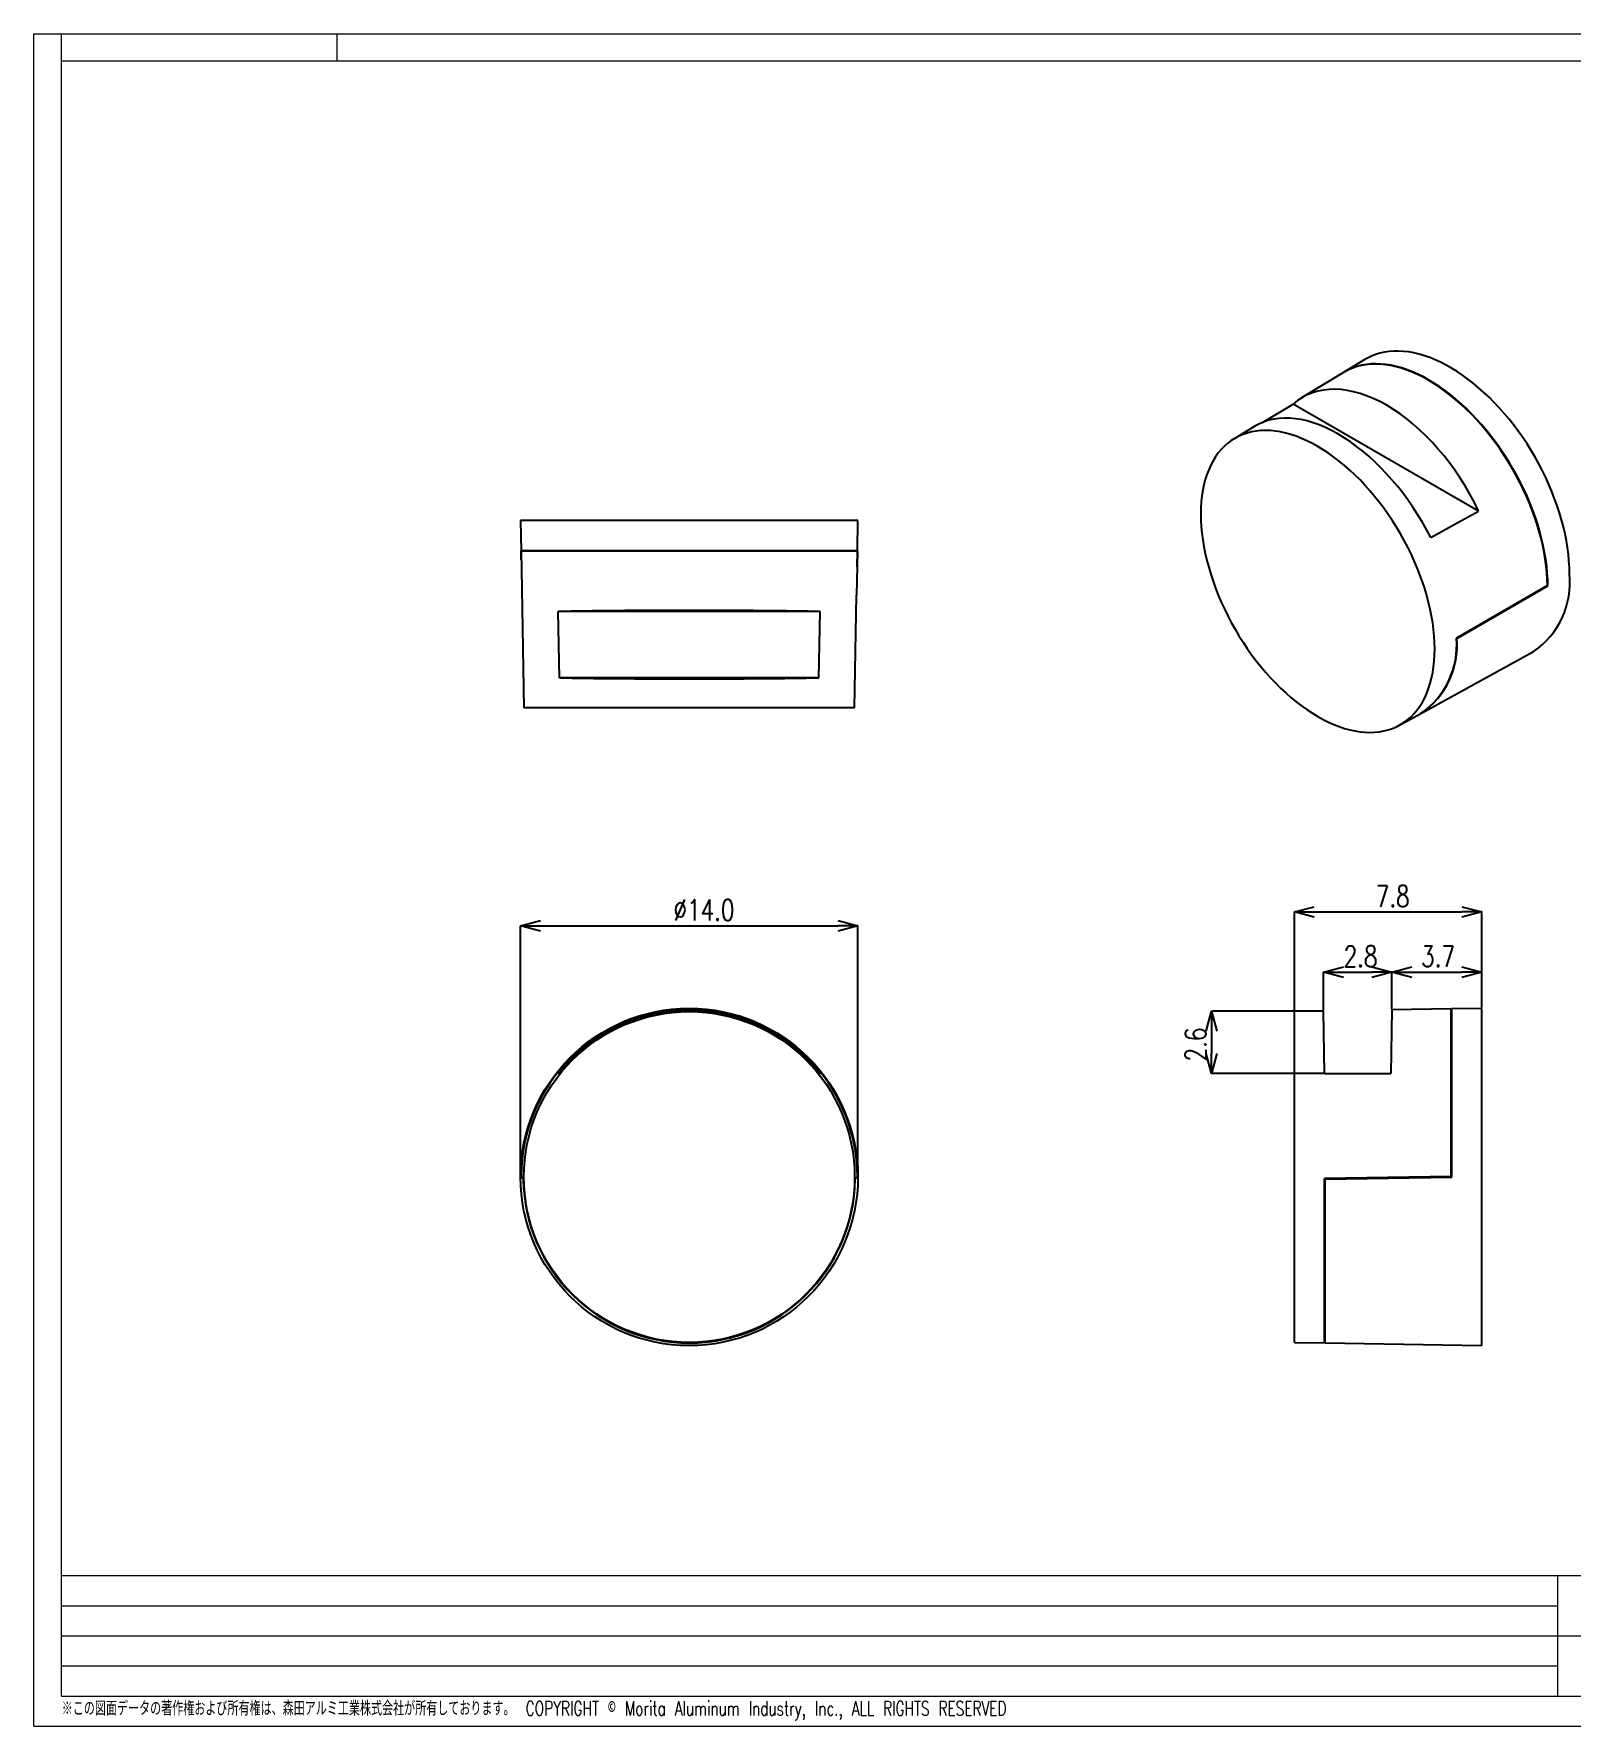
# Model space of a CAD drawing. Header units: millimetres. Extents: x -1 to 4006, y -1 to 3162.
# Drawn here: x 849.1 to 976.7, y 2881.1 to 3021.6 of the extents above; entities that cross this region are included whole.
import ezdxf

# ---------------------------------------------------------------- set-up
doc = ezdxf.new("R2010")
doc.units = ezdxf.units.MM
doc.header["$PDSIZE"] = -1
doc.layers.add('レイヤー_1', color=179, linetype='Continuous')
doc.styles.add('SLDTEXTSTYLE0', font='TXT', dxfattribs={"width": 0.7, "bigfont": 'bigfont'})
doc.styles.add('SLDTEXTSTYLE1', font='TXT', dxfattribs={"width": 0.75, "bigfont": 'bigfont'})
doc.dimstyles.new('SLDDIMSTYLE10', dxfattribs={"dimtxt": 1.75, "dimasz": 1.651, "dimexe": 0, "dimexo": 0.0625, "dimgap": 0.4375, "dimtad": 1, "dimdec": 1, "dimlfac": 0.5, "dimrnd": 1e-09, "dimzin": 12, "dimdsep": 46, "dimtxsty": 'SLDTEXTSTYLE1', "dimblk1": 'OPEN30', "dimblk2": 'OPEN30', "dimsah": 1, "dimcen": 0.09, "dimadec": 0, "dimazin": 3, "dimtfac": 1, "dimtdec": 1, "dimtofl": 0, "dimtmove": 0, "dimatfit": 3, "dimldrblk": 'OPEN30', "dimfxl": 1, "dimfrac": 2, "dimtolj": 1, "dimtzin": 12, "dimarcsym": 0})
doc.dimstyles.new('SLDDIMSTYLE11', dxfattribs={"dimtxt": 1.75, "dimasz": 1.651, "dimexe": 0, "dimexo": 0.0625, "dimgap": 0.4375, "dimtad": 1, "dimdec": 1, "dimlfac": 0.5, "dimrnd": 1e-09, "dimzin": 12, "dimdsep": 46, "dimtxsty": 'SLDTEXTSTYLE1', "dimblk1": 'OPEN30', "dimblk2": 'OPEN30', "dimsah": 1, "dimcen": 0.09, "dimadec": 0, "dimazin": 3, "dimtfac": 1, "dimtdec": 1, "dimtmove": 0, "dimatfit": 0, "dimldrblk": 'OPEN30', "dimfxl": 1, "dimfrac": 2, "dimtolj": 1, "dimtzin": 12, "dimarcsym": 0})
doc.dimstyles.new('SLDDIMSTYLE9', dxfattribs={"dimtxt": 1.75, "dimasz": 1.651, "dimexe": 0, "dimexo": 0.0625, "dimgap": 0.4375, "dimtad": 1, "dimdec": 1, "dimlfac": 0.5, "dimrnd": 1e-09, "dimzin": 4, "dimdsep": 46, "dimtxsty": 'SLDTEXTSTYLE1', "dimblk1": 'OPEN30', "dimblk2": 'OPEN30', "dimsah": 1, "dimcen": 0.09, "dimadec": 0, "dimazin": 1, "dimtfac": 1, "dimtdec": 1, "dimtofl": 0, "dimtmove": 0, "dimatfit": 3, "dimldrblk": 'OPEN30', "dimfxl": 1, "dimfrac": 2, "dimtolj": 1, "dimtzin": 12, "dimarcsym": 0})

# ---------------------------------------------------------------- blocks, each defined once
blk = doc.blocks.new('_Open30')
at = {"color": 0, "linetype": 'ByBlock', "lineweight": -2}
for p, q in [((-1, 0.267949), (0, 0)), ((0, 0), (-1, -0.267949)), ((0, 0), (-1, 0))]:
    blk.add_line(p, q, dxfattribs=at)
blk = doc.blocks.new('*D80')
at = {"layer": 'Defpoints', "color": 0, "ltscale": 0.5}
for p in [(917.48, 2947.52), (889.48, 2926.66), (917.48, 2926.66)]:
    blk.add_point(p, dxfattribs=at)
at = {"layer": 'レイヤー_1', "color": 0, "lineweight": -2, "ltscale": 0.5}
for p, q in [((889.48, 2926.72), (889.48, 2947.52)), ((891.13, 2947.52), (915.82, 2947.52)), ((917.48, 2926.72), (917.48, 2947.52))]:
    blk.add_line(p, q, dxfattribs=at)
at = {"layer": 'レイヤー_1', "color": 0, "lineweight": -2, "ltscale": 0.5, "xscale": 1.650999999999999, "yscale": 1.650999999999999, "zscale": 1.650999999999999, "rotation": 180}
blk.add_blockref('_Open30', (889.48, 2947.52), dxfattribs=at)
at = {"layer": 'レイヤー_1', "color": 0, "lineweight": -2, "ltscale": 0.5, "xscale": 1.650999999999999, "yscale": 1.650999999999999, "zscale": 1.650999999999999}
blk.add_blockref('_Open30', (917.48, 2947.52), dxfattribs=at)
at = {"layer": 'レイヤー_1', "color": 0, "ltscale": 0.5, "insert": (904.7, 2949.71), "char_height": 1.75, "attachment_point": 2, "style": 'SLDTEXTSTYLE1'}
blk.add_mtext('\\A1;%%c14.0', dxfattribs=at)
blk = doc.blocks.new('*D81')
at = {"layer": 'Defpoints', "color": 0, "ltscale": 0.5}
for p in [(969.26, 2948.66), (953.71, 2940.39), (969.26, 2940.66)]:
    blk.add_point(p, dxfattribs=at)
at = {"layer": 'レイヤー_1', "color": 0, "lineweight": -2, "ltscale": 0.5}
for p, q in [((953.71, 2940.45), (953.71, 2948.66)), ((955.36, 2948.66), (967.61, 2948.66)), ((969.26, 2940.72), (969.26, 2948.66))]:
    blk.add_line(p, q, dxfattribs=at)
at = {"layer": 'レイヤー_1', "color": 0, "lineweight": -2, "ltscale": 0.5, "xscale": 1.650999999999999, "yscale": 1.650999999999999, "zscale": 1.650999999999999, "rotation": 180}
blk.add_blockref('_Open30', (953.71, 2948.66), dxfattribs=at)
at = {"layer": 'レイヤー_1', "color": 0, "lineweight": -2, "ltscale": 0.5, "xscale": 1.650999999999999, "yscale": 1.650999999999999, "zscale": 1.650999999999999}
blk.add_blockref('_Open30', (969.26, 2948.66), dxfattribs=at)
at = {"layer": 'レイヤー_1', "color": 0, "ltscale": 0.5, "insert": (961.87, 2950.85), "char_height": 1.75, "attachment_point": 2, "style": 'SLDTEXTSTYLE1'}
blk.add_mtext('\\A1;7.8', dxfattribs=at)
blk = doc.blocks.new('*D82')
at = {"layer": 'Defpoints', "color": 0, "ltscale": 0.5}
for p in [(961.8, 2943.67), (956.12, 2940.43), (961.8, 2940.53)]:
    blk.add_point(p, dxfattribs=at)
at = {"layer": 'レイヤー_1', "color": 0, "lineweight": -2, "ltscale": 0.5}
for p, q in [((956.12, 2940.49), (956.12, 2943.67)), ((957.77, 2943.67), (960.15, 2943.67)), ((961.8, 2940.59), (961.8, 2943.67))]:
    blk.add_line(p, q, dxfattribs=at)
at = {"layer": 'レイヤー_1', "color": 0, "lineweight": -2, "ltscale": 0.5, "xscale": 1.650999999999999, "yscale": 1.650999999999999, "zscale": 1.650999999999999, "rotation": 180}
blk.add_blockref('_Open30', (956.12, 2943.67), dxfattribs=at)
at = {"layer": 'レイヤー_1', "color": 0, "lineweight": -2, "ltscale": 0.5, "xscale": 1.650999999999999, "yscale": 1.650999999999999, "zscale": 1.650999999999999}
blk.add_blockref('_Open30', (961.8, 2943.67), dxfattribs=at)
at = {"layer": 'レイヤー_1', "color": 0, "ltscale": 0.5, "insert": (959.2, 2945.85), "char_height": 1.75, "attachment_point": 2, "style": 'SLDTEXTSTYLE1'}
blk.add_mtext('\\A1;2.8', dxfattribs=at)
blk = doc.blocks.new('*D83')
at = {"layer": 'Defpoints', "color": 0, "ltscale": 0.5}
for p in [(969.26, 2943.67), (961.8, 2940.53), (969.26, 2940.66)]:
    blk.add_point(p, dxfattribs=at)
at = {"layer": 'レイヤー_1', "color": 0, "lineweight": -2, "ltscale": 0.5}
for p, q in [((961.8, 2940.59), (961.8, 2943.67)), ((963.46, 2943.67), (967.61, 2943.67)), ((969.26, 2940.72), (969.26, 2943.67))]:
    blk.add_line(p, q, dxfattribs=at)
at = {"layer": 'レイヤー_1', "color": 0, "lineweight": -2, "ltscale": 0.5, "xscale": 1.650999999999999, "yscale": 1.650999999999999, "zscale": 1.650999999999999, "rotation": 180}
blk.add_blockref('_Open30', (961.8, 2943.67), dxfattribs=at)
at = {"layer": 'レイヤー_1', "color": 0, "lineweight": -2, "ltscale": 0.5, "xscale": 1.650999999999999, "yscale": 1.650999999999999, "zscale": 1.650999999999999}
blk.add_blockref('_Open30', (969.26, 2943.67), dxfattribs=at)
at = {"layer": 'レイヤー_1', "color": 0, "ltscale": 0.5, "insert": (965.63, 2945.85), "char_height": 1.75, "attachment_point": 2, "style": 'SLDTEXTSTYLE1'}
blk.add_mtext('\\A1;3.7', dxfattribs=at)
blk = doc.blocks.new('*D84')
at = {"layer": 'Defpoints', "color": 0, "ltscale": 0.5}
for p in [(956.12, 2940.43), (946.82, 2935.26), (956.21, 2935.26)]:
    blk.add_point(p, dxfattribs=at)
at = {"layer": 'レイヤー_1', "color": 0, "lineweight": -2, "ltscale": 0.5}
for p, q in [((956.06, 2940.43), (946.82, 2940.43)), ((946.82, 2938.78), (946.82, 2936.91)), ((956.15, 2935.26), (946.82, 2935.26))]:
    blk.add_line(p, q, dxfattribs=at)
at = {"layer": 'レイヤー_1', "color": 0, "lineweight": -2, "ltscale": 0.5, "xscale": 1.650999999999999, "yscale": 1.650999999999999, "zscale": 1.650999999999999}
for p, rotation in [((946.82, 2940.43), 90), ((946.82, 2935.26), 270)]:
    blk.add_blockref('_Open30', p, dxfattribs=dict(at, rotation=rotation))
at = {"layer": 'レイヤー_1', "color": 0, "ltscale": 0.5, "insert": (944.64, 2937.66), "char_height": 1.75, "attachment_point": 2, "rotation": 90, "style": 'SLDTEXTSTYLE1'}
blk.add_mtext('\\A1;2.6', dxfattribs=at)

msp = doc.modelspace()

# ---------------------------------------------------------------- linework, layer by layer
at = {"color": 7, "linetype": 'Continuous', "lineweight": 25, "ltscale": 0.5}
for p, q in [((959.55702, 2994.52484), (957.81133, 2993.4667)), ((957.77642, 2993.44554), (954.29829, 2991.33727)), ((951.06589, 2989.29638), (953.61058, 2990.83241)), ((968.99676, 2981.95015), (953.61058, 2990.83241)), ((950.43215, 2988.99381), (948.69887, 2987.94319)), ((889.47568, 2981.15543), (889.5193, 2978.65673)), ((917.47568, 2981.15543), (889.47568, 2981.15543)), ((917.4323, 2978.66996), (917.47568, 2981.15543)), ((917.43204, 2978.65543), (889.51932, 2978.65543)), ((889.53199, 2977.93444), (889.51932, 2978.65543)), ((895.39278, 2978.60543), (895.3305, 2978.65543)), ((897.88318, 2978.60543), (897.82177, 2978.65543)), ((901.2303, 2978.65543), (901.19954, 2978.60543)), ((905.72107, 2978.65543), (905.75182, 2978.60543)), ((909.06818, 2978.60543), (909.12959, 2978.65543)), ((911.55858, 2978.60543), (911.62086, 2978.65543)), ((917.40836, 2977.30756), (917.43204, 2978.65543)), ((889.52028, 2978.60543), (889.57459, 2975.49299)), ((917.43108, 2978.60543), (889.52028, 2978.60543)), ((917.43108, 2978.60543), (917.36724, 2974.95894)), ((889.57452, 2975.4929), (889.74711, 2965.60543)), ((917.20426, 2965.60543), (917.36752, 2974.95869)), ((974.70716, 2975.75351), (967.15255, 2971.39276)), ((967.18812, 2971.37293), (974.7432, 2975.73341)), ((974.70716, 2975.75422), (974.7432, 2975.73341)), ((892.71865, 2968.10543), (892.596, 2973.60543)), ((914.35536, 2973.60543), (892.596, 2973.60543)), ((964.25038, 2965.16798), (973.55481, 2970.27732)), ((967.18812, 2971.37293), (967.15316, 2971.39311)), ((914.23272, 2968.10543), (892.71865, 2968.10543)), ((917.20426, 2965.60543), (889.74711, 2965.60543)), ((962.42529, 2964.16577), (964.2146, 2965.14833)), ((956.12264, 2940.42898), (953.7129, 2940.38691)), ((953.7129, 2926.65834), (953.7129, 2940.38691)), ((956.2129, 2935.25834), (956.12264, 2940.42898)), ((961.80488, 2940.52816), (961.7129, 2935.25834)), ((966.7129, 2940.61383), (961.80488, 2940.52816)), ((966.7129, 2926.70747), (966.7129, 2940.61383)), ((969.2629, 2940.65834), (966.7629, 2940.6147)), ((966.7629, 2926.65834), (966.7629, 2940.6147)), ((969.2629, 2926.65834), (969.2629, 2940.65834)), ((966.7129, 2937.14959), (966.7629, 2937.18605)), ((892.71865, 2935.25834), (892.596, 2935.25834)), ((914.23272, 2935.25834), (914.35536, 2935.25834)), ((956.2129, 2935.25834), (961.7129, 2935.25834)), ((966.7129, 2932.83609), (966.7629, 2932.87104)), ((966.7629, 2930.90313), (966.7129, 2930.92139)), ((889.70382, 2926.47506), (889.51932, 2926.65834)), ((889.51932, 2926.65834), (889.56939, 2926.65834)), ((917.43108, 2926.70747), (917.24724, 2926.52419)), ((917.24755, 2926.47506), (917.43204, 2926.65834)), ((917.38181, 2926.65834), (917.43204, 2926.65834)), ((953.7129, 2912.92977), (953.7129, 2926.65834)), ((966.7129, 2926.70747), (956.2129, 2926.52419)), ((956.2629, 2926.47506), (966.7629, 2926.65834)), ((969.2629, 2912.65834), (969.2629, 2926.65834)), ((889.70469, 2926.47506), (889.70382, 2926.47506)), ((917.24755, 2926.47506), (917.24667, 2926.47506)), ((956.2129, 2912.88613), (956.2129, 2926.52419)), ((956.2629, 2926.52506), (956.2629, 2926.47506)), ((956.2629, 2912.88526), (956.2629, 2926.47506)), ((959.7629, 2926.58616), (959.7629, 2926.53616)), ((961.2629, 2926.61234), (961.2629, 2926.56234)), ((953.7129, 2912.92977), (956.2129, 2912.88613)), ((956.2629, 2912.88526), (969.2629, 2912.65834))]:
    msp.add_line(p, q, dxfattribs=at)
at = {"color": 7, "linetype": 'Continuous', "lineweight": 25, "ltscale": 0.5, "flags": 128}
for points in [[(974.70716, 2975.75351), (974.69508, 2976.28553), (974.66206, 2976.82844), (974.60817, 2977.38108), (974.53352, 2977.94228), (974.43828, 2978.51085), (974.32265, 2979.08558), (974.18687, 2979.66525), (974.03123, 2980.24862), (973.85606, 2980.83446), (973.66174, 2981.42153), (973.44867, 2982.00857), (973.21731, 2982.59434), (972.96815, 2983.17759), (972.70172, 2983.75708), (972.41859, 2984.3316), (972.11936, 2984.8999), (971.80466, 2985.46079), (971.47516, 2986.01307), (971.13156, 2986.55558), (970.77459, 2987.08715), (970.40502, 2987.60666), (970.02362, 2988.11301), (969.63121, 2988.60512), (969.22861, 2989.08194), (968.81669, 2989.54246), (968.39632, 2989.9857), (967.96839, 2990.41073), (967.53382, 2990.81663), (967.09352, 2991.20255), (966.64843, 2991.56767), (966.1995, 2991.91121), (965.74768, 2992.23243), (965.29392, 2992.53067), (964.8392, 2992.80527), (964.38449, 2993.05567), (963.93073, 2993.28133), (963.47891, 2993.48177), (963.02998, 2993.65656), (962.58489, 2993.80533), (962.14459, 2993.92777), (961.71001, 2994.02362), (961.28209, 2994.09267), (960.86172, 2994.13477), (960.4498, 2994.14984), (960.0472, 2994.13784), (959.65479, 2994.09881), (959.27339, 2994.03282), (958.90381, 2993.94001), (958.54685, 2993.82058), (958.20325, 2993.67478), (957.87375, 2993.50293), (957.77642, 2993.44554)], [(974.7432, 2975.73341), (974.73267, 2976.2658), (974.7011, 2976.8092), (974.64856, 2977.36247), (974.57517, 2977.92441), (974.48107, 2978.49384), (974.36647, 2979.06954), (974.23161, 2979.65028), (974.07679, 2980.23481), (973.90233, 2980.8219), (973.7086, 2981.41028), (973.49602, 2981.99871), (973.26505, 2982.58592), (973.01616, 2983.17067), (972.7499, 2983.75171), (972.46684, 2984.32779), (972.16757, 2984.89769), (971.85274, 2985.46018), (971.52302, 2986.01408), (971.17911, 2986.5582), (970.82174, 2987.09138), (970.45169, 2987.61247), (970.06973, 2988.12037), (969.67668, 2988.614), (969.27339, 2989.09229), (968.86071, 2989.55424), (968.43952, 2989.99884), (968.01073, 2990.42517), (967.57524, 2990.83229), (967.13399, 2991.21936), (966.68792, 2991.58553), (966.23797, 2991.93003), (965.78512, 2992.25213), (965.33033, 2992.55113), (964.87456, 2992.8264), (964.41879, 2993.07735), (963.964, 2993.30344), (963.51114, 2993.5042), (963.0612, 2993.67919), (962.61513, 2993.82804), (962.17388, 2993.95043), (961.73839, 2994.04611), (961.3096, 2994.11486), (960.88841, 2994.15655), (960.47573, 2994.17107), (960.07244, 2994.15841), (959.67939, 2994.11859), (959.29743, 2994.05168), (958.92738, 2993.95785), (958.57001, 2993.83728), (958.2261, 2993.69023), (957.89638, 2993.51702), (957.7939, 2993.45608)], [(976.54182, 2976.73611), (976.53141, 2977.26622), (976.50021, 2977.80723), (976.44827, 2978.35801), (976.37571, 2978.91739), (976.28268, 2979.48421), (976.16938, 2980.05726), (976.03604, 2980.63535), (975.88294, 2981.21726), (975.71042, 2981.80176), (975.51882, 2982.38763), (975.30856, 2982.97363), (975.08007, 2983.55853), (974.83383, 2984.1411), (974.57037, 2984.72012), (974.29024, 2985.29436), (973.99402, 2985.86263), (973.68234, 2986.42372), (973.35586, 2986.97646), (973.01525, 2987.51968), (972.66125, 2988.05224), (972.29459, 2988.57302), (971.91604, 2989.08092), (971.5264, 2989.57488), (971.12649, 2990.05386), (970.71715, 2990.51686), (970.29923, 2990.96288), (969.87363, 2991.39101), (969.44124, 2991.80034), (969.00295, 2992.19001), (968.5597, 2992.55919), (968.11242, 2992.90712), (967.66205, 2993.23305), (967.20954, 2993.53631), (966.75583, 2993.81626), (966.30188, 2994.07231), (965.84865, 2994.30392), (965.39709, 2994.5106), (964.94814, 2994.69192), (964.50276, 2994.8475), (964.06188, 2994.977), (963.62643, 2995.08017), (963.19731, 2995.15677), (962.77545, 2995.20665), (962.36171, 2995.22971), (961.95698, 2995.2259), (961.5621, 2995.19522), (961.1779, 2995.13773), (960.8052, 2995.05357), (960.44477, 2994.9429), (960.09738, 2994.80597), (959.76375, 2994.64305), (959.55702, 2994.52484)], [(965.35438, 2970.49933), (965.34403, 2971.02303), (965.31297, 2971.55756), (965.26129, 2972.1018), (965.18909, 2972.65458), (965.09653, 2973.21471), (964.9838, 2973.78101), (964.85115, 2974.35227), (964.69885, 2974.92726), (964.52724, 2975.50476), (964.33667, 2976.08355), (964.12756, 2976.66237), (963.90036, 2977.24), (963.65553, 2977.8152), (963.39362, 2978.38676), (963.11518, 2978.95344), (962.8208, 2979.51403), (962.5111, 2980.06735), (962.18676, 2980.61221), (961.84846, 2981.14745), (961.49693, 2981.67192), (961.13292, 2982.18451), (960.75719, 2982.68412), (960.37056, 2983.16969), (959.97385, 2983.64018), (959.56791, 2984.09458), (959.15359, 2984.53193), (958.7318, 2984.9513), (958.30342, 2985.35178), (957.86937, 2985.73252), (957.43058, 2986.09272), (956.98798, 2986.4316), (956.54252, 2986.74844), (956.09515, 2987.04256), (955.64682, 2987.31333), (955.19849, 2987.56019), (954.75111, 2987.78259), (954.30565, 2987.98007), (953.86306, 2988.15221), (953.42426, 2988.29863), (952.99021, 2988.41903), (952.56183, 2988.51314), (952.14004, 2988.58077), (951.72573, 2988.62178), (951.31978, 2988.63607), (950.92307, 2988.62361), (950.53644, 2988.58443), (950.16072, 2988.51862), (949.7967, 2988.42632), (949.44517, 2988.30772), (949.10687, 2988.16307), (948.78253, 2987.99269), (948.47284, 2987.79693), (948.17845, 2987.57622), (947.90001, 2987.33103), (947.6381, 2987.06187), (947.39328, 2986.76933), (947.16607, 2986.45403), (946.95696, 2986.11664), (946.76639, 2985.75788), (946.59478, 2985.37852), (946.44248, 2984.97937), (946.30983, 2984.56127), (946.1971, 2984.12512), (946.10454, 2983.67185), (946.03234, 2983.20244), (945.98066, 2982.71787), (945.94961, 2982.21919), (945.93925, 2981.70745), (945.94961, 2981.18376), (945.98066, 2980.64922), (946.03234, 2980.10499), (946.10454, 2979.55221), (946.1971, 2978.99208), (946.30983, 2978.42578), (946.44248, 2977.85452), (946.59478, 2977.27953), (946.76639, 2976.70202), (946.95696, 2976.12324), (947.16607, 2975.54442), (947.39328, 2974.96679), (947.6381, 2974.39158), (947.90001, 2973.82003), (948.17845, 2973.25335), (948.47284, 2972.69276), (948.78253, 2972.13944), (949.10687, 2971.59458), (949.44517, 2971.05934), (949.7967, 2970.53487), (950.16072, 2970.02228), (950.53644, 2969.52267), (950.92307, 2969.0371), (951.31978, 2968.56661), (951.72573, 2968.11221), (952.14004, 2967.67485), (952.56183, 2967.25549), (952.99021, 2966.85501), (953.42426, 2966.47426), (953.86306, 2966.11407), (954.30565, 2965.77519), (954.75111, 2965.45835), (955.19849, 2965.16423), (955.64682, 2964.89345), (956.09515, 2964.6466), (956.54252, 2964.4242), (956.98798, 2964.22671), (957.43058, 2964.05458), (957.86937, 2963.90816), (958.30342, 2963.78776), (958.7318, 2963.69365), (959.15359, 2963.62602), (959.56791, 2963.58501), (959.97385, 2963.57072), (960.37056, 2963.58318), (960.75719, 2963.62235), (961.13292, 2963.68816), (961.49693, 2963.78047), (961.84846, 2963.89907), (962.18676, 2964.04372), (962.5111, 2964.2141), (962.8208, 2964.40986), (963.11518, 2964.63057), (963.39362, 2964.87576), (963.65553, 2965.14491), (963.90036, 2965.43745), (964.12756, 2965.75275), (964.33667, 2966.09014), (964.52724, 2966.4489), (964.69885, 2966.82827), (964.85115, 2967.22742), (964.9838, 2967.64552), (965.09653, 2968.08167), (965.18909, 2968.53493), (965.26129, 2969.00435), (965.31297, 2969.48892), (965.34403, 2969.9876), (965.35438, 2970.49933)], [(965.02096, 2979.75509), (967.01259, 2980.85463), (968.99676, 2981.95015)], [(914.23272, 2968.10543), (914.29422, 2970.86053), (914.35536, 2973.60543)], [(889.52028, 2926.70747), (889.61187, 2926.61586), (889.70412, 2926.52419)]]:
    msp.add_lwpolyline(points, dxfattribs=at)
at = {"color": 7, "linetype": 'Continuous', "lineweight": 25, "ltscale": 0.25}
for radius in [14, 13.72857]:
    msp.add_circle((903.47568, 2926.65834), radius, dxfattribs=at)
for centre, radius, start, end in [((969.62248, 2976.01601), 6.95671, 304.4201663, 5.9413864), ((960.33643, 2970.78633), 6.84304, 304.522664, 5.0842088), ((960.39897, 2970.79156), 6.814, 304.235257, 4.8943986), ((903.47568, 2926.65834), 13.95636, 0, 180), ((903.47568, 2926.65834), 13.95549, 0.2016977, 179.7983023), ((903.47568, 2926.66257), 13.86559, 38.3114294, 141.6885706), ((903.47568, 2926.65414), 13.77483, 38.6551595, 141.3448405), ((903.47568, 2926.65834), 13.77308, 180.7624564, 359.2375436), ((903.47568, 2926.65834), 13.77221, 180.5581096, 359.4418904)]:
    msp.add_arc(centre, radius, start, end, dxfattribs=at)
for centre, major_axis, ratio, start_param, end_param in [((961.19758, 2979.31123), (-6.74718, 12.11446), 0.587367049, 4.604770773, 6.409042304), ((957.52078, 2977.18178), (-7.06388, 11.82692), 0.567220003, 4.593303234, 6.286882545), ((903.47568, 2973.45539), (13.86559, 0), 0.017455066, 0.668660561, 2.472932092), ((903.47568, 2968.25562), (13.77483, 0), 0.017455066, 3.816252437, 5.608525524)]:
    msp.add_ellipse(centre, major_axis=major_axis, ratio=ratio, start_param=start_param, end_param=end_param, dxfattribs=at)
at = {"layer": 'レイヤー_1', "color": 179, "lineweight": 18, "ltscale": 0.5}
for p, q in [((849.07513, 3021.56703), (1049.04251, 3021.56703)), ((849.07513, 2881.06639), (849.07513, 3021.56703)), ((851.36302, 3019.31704), (851.36302, 3021.56703)), ((874.24113, 3019.31704), (874.24113, 3021.56703)), ((851.36302, 3019.31704), (1046.75463, 3019.31704)), ((851.36302, 2883.56667), (851.36302, 3019.31704)), ((851.36302, 2893.56675), (1046.75463, 2893.56675)), ((975.57436, 2883.56667), (975.57436, 2893.56675)), ((851.36302, 2891.06682), (975.57436, 2891.06682)), ((851.36302, 2888.56654), (1024.19683, 2888.56654)), ((851.36302, 2886.06661), (869.66544, 2886.06661)), ((869.66544, 2886.06661), (975.57436, 2886.06661)), ((851.36302, 2883.56667), (1046.75463, 2883.56667)), ((849.07513, 2881.06639), (1049.04251, 2881.06639))]:
    msp.add_line(p, q, dxfattribs=at)

# ---------------------------------------------------------------- texts
at = {"layer": 'レイヤー_1', "ltscale": 0.5, "insert": (851.39133, 2883.13297), "char_height": 1.190625, "attachment_point": 1, "style": 'SLDTEXTSTYLE0'}
msp.add_mtext('※この図面データの著作権および所有権は、森田アルミ工業株式会社が所有しております。\u3000COPYRIGHT © Morita Aluminum Industry, Inc., ALL RIGHTS RESERVED', dxfattribs=at)

# ---------------------------------------------------------------- dimensions: what is measured, and where the dimension line sits
at = {"layer": 'レイヤー_1', "ltscale": 0.5}
for base, p1, p2, dimstyle, picture, middle in [((969.2629, 2948.65834), (953.7129, 2940.38691), (969.2629, 2940.65834), 'SLDDIMSTYLE10', '*D81', (961.86736, 2948.65834)), ((961.80488, 2943.66588), (956.12264, 2940.42898), (961.80488, 2940.52816), 'SLDDIMSTYLE11', '*D82', (959.20332, 2943.66588)), ((969.2629, 2943.66588), (961.80488, 2940.52816), (969.2629, 2940.65834), 'SLDDIMSTYLE11', '*D83', (965.63187, 2943.66588))]:
    dim = msp.add_linear_dim(base=base, p1=p1, p2=p2, dimstyle=dimstyle, dxfattribs=at)
    dim.commit()
    dim.dimension.update_dxf_attribs({"geometry": picture, "text_midpoint": middle, "dimtype": 160})
dim = msp.add_linear_dim(base=(917.47568, 2947.51971), p1=(889.47568, 2926.65834), p2=(917.47568, 2926.65834), text='%%c<>', dimstyle='SLDDIMSTYLE9', dxfattribs=at)
dim.commit()
dim.dimension.update_dxf_attribs({"geometry": '*D80', "text_midpoint": (904.6996, 2947.51971), "dimtype": 160})
dim = msp.add_linear_dim(base=(946.82293, 2935.25834), p1=(956.12264, 2940.42898), p2=(956.2129, 2935.25834), angle=90, dimstyle='SLDDIMSTYLE11', dxfattribs=at)
dim.commit()
dim.dimension.update_dxf_attribs({"geometry": '*D84', "text_midpoint": (946.82293, 2937.65579), "dimtype": 160})

doc.saveas('drawing.dxf')
